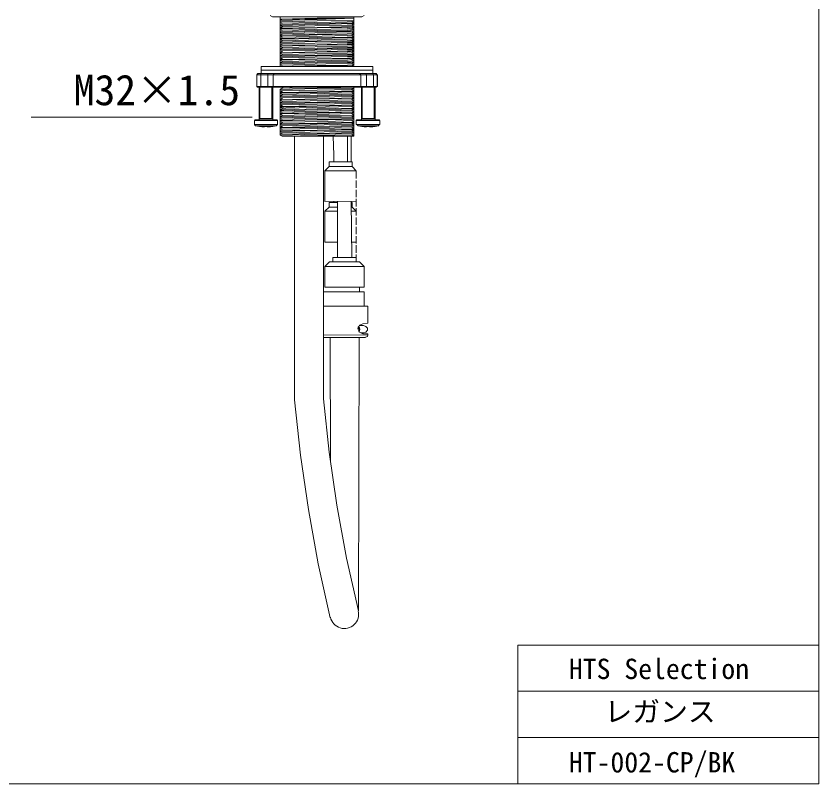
# Model space of a CAD drawing. Units: millimetres, scale not verified. Extents: x -579 to 505, y -296 to 408.
# Drawn here: x 158.8 to 505.5, y -295.7 to 36 of the extents above; entities that cross this region are included whole.
import ezdxf
from ezdxf.enums import TextEntityAlignment as Align

# ---------------------------------------------------------------- set-up
doc = ezdxf.new("R2010")
doc.units = ezdxf.units.MM
doc.header["$LTSCALE"] = 4
doc.linetypes.add('USER6', pattern=[1, 0.8, -0.2])
doc.layers.add('0-0_0', color=7, linetype='Continuous', lineweight=18)
doc.styles.add('ＭＳ ゴシック', font='')
doc.styles.get('ＭＳ ゴシック').set_extended_font_data('MS Gothic')

msp = doc.modelspace()

# ---------------------------------------------------------------- linework, layer by layer
at = {"layer": '0-0_0'}
for p, q in [((505.457, -295.669), (505.457, 108.636)), ((273.445, 34.461), (304.696, 35.058)), ((263.692, -8.932), (263.692, 5.201)), ((264.09, -8.335), (264.09, 5.201)), ((269.265, -8.335), (269.265, 5.201)), ((269.663, -8.932), (269.663, 5.201)), ((273.843, 5.001), (274.241, 5.201)), ((279.218, 5.201), (277.028, 5.001)), ((307.881, -8.932), (307.881, 5.201)), ((308.279, -8.335), (308.279, 5.201)), ((313.455, -8.335), (313.455, 5.201)), ((313.853, -8.932), (313.853, 5.201)), ((273.843, 2.016), (303.701, 2.812)), ((273.843, 0.622), (303.701, 1.219)), ((273.843, -0.97), (303.701, -0.174)), ((273.843, -2.363), (303.701, -1.766)), ((273.843, -5.548), (303.701, -4.752)), ((273.843, -6.942), (303.701, -6.145)), ((165.36, -7.738), (260.706, -7.738)), ((263.692, -8.335), (269.663, -8.335)), ((273.843, -8.534), (303.701, -7.738)), ((307.881, -8.335), (313.853, -8.335)), ((261.701, -10.923), (262.099, -11.321)), ((271.256, -11.321), (271.654, -10.923)), ((273.843, -11.52), (303.701, -10.724)), ((273.843, -12.913), (303.701, -12.316)), ((273.843, -14.506), (303.701, -13.709)), ((305.891, -10.923), (306.289, -11.321)), ((309.075, -11.918), (309.274, -11.918)), ((315.246, -11.321), (315.644, -10.923)), ((274.241, -15.899), (303.701, -15.302)), ((301.91, -15.899), (301.91, -27.046)), ((303.502, -27.046), (303.502, -15.899)), ((304.696, -15.899), (304.099, -15.899)), ((295.938, -44.164), (295.938, -44.563)), ((297.53, -68.25), (297.53, -44.164)), ((303.701, -68.25), (303.502, -43.965)), ((292.156, -48.345), (297.53, -48.345)), ((305.692, -61.681), (303.502, -61.681)), ((307.085, -81.188), (307.085, -83.179)), ((307.284, -99.302), (307.085, -99.302)), ((309.673, -102.885), (291.559, -102.885)), ((294.545, -156.231), (294.346, -102.885)), ((375.491, -235.669), (505.457, -235.669)), ((375.491, -255.669), (505.457, -255.669)), ((505.457, -255.669), (375.491, -255.669)), ((375.491, -275.669), (505.457, -275.669)), ((505.457, -275.669), (375.491, -275.669)), ((505.457, -295.633), (-68.496, -295.633)), ((505.457, -295.669), (375.491, -295.669))]:
    msp.add_line(p, q, dxfattribs=at)
at = {"layer": '0-0_0', "linetype": 'USER6'}
for p, q in [((272.848, 35.656), (272.848, 14.158)), ((304.696, 35.058), (304.696, 31.276)), ((272.848, 34.66), (272.848, 15.352)), ((272.848, 32.272), (272.848, 18.736)), ((272.848, 16.945), (272.848, 31.874)), ((304.696, 28.49), (304.696, 31.475)), ((272.848, 20.129), (272.848, 30.679)), ((304.696, 14.954), (304.696, 26.897)), ((272.848, 4.404), (272.848, -13.709)), ((304.696, 4.802), (304.696, -14.705)), ((305.692, -70.24), (305.692, -30.828))]:
    msp.add_line(p, q, dxfattribs=at)
at = {"layer": '0-0_0'}
for points in [[(268.469, 36.253), (269.464, 35.656), (308.08, 35.656), (309.075, 36.253)], [(273.843, 32.869), (301.711, 33.466), (303.701, 33.665)], [(273.843, 31.475), (301.711, 32.073), (303.701, 32.073)], [(273.843, 29.883), (301.711, 30.48), (303.701, 30.679)], [(273.843, 28.291), (301.711, 29.087), (303.701, 29.087)], [(273.843, 23.911), (272.848, 23.314), (288.772, 23.513), (301.711, 23.911), (304.696, 23.911), (303.701, 24.708)], [(273.843, 26.897), (285.587, 27.096), (301.711, 27.494), (303.701, 27.693)], [(273.843, 25.305), (301.711, 25.902), (303.701, 26.101)], [(273.843, 22.319), (301.91, 22.916), (303.701, 23.115)], [(273.843, 20.926), (301.711, 21.523), (302.706, 21.523), (303.701, 21.523)], [(273.843, 19.333), (301.711, 19.93), (303.701, 20.129)], [(273.843, 17.94), (301.91, 18.537), (303.701, 18.537)], [(264.687, 11.172), (264.687, 12.565), (264.687, 14.158), (312.857, 14.158), (312.857, 12.565), (312.857, 11.172), (313.056, 10.575), (313.056, 5.599), (312.857, 5.201)], [(273.843, 16.347), (301.91, 16.945), (303.701, 17.144)], [(273.843, 14.755), (301.91, 15.551), (303.701, 15.551)], [(303.701, 14.158), (304.696, 14.755), (301.91, 14.556), (288.772, 14.357), (279.218, 14.158)], [(263.293, 10.973), (263.094, 10.973), (262.696, 10.575)], [(262.696, 5.599), (262.696, 10.575), (262.696, 5.599)], [(264.488, 11.172), (264.488, 10.575), (264.488, 5.599), (264.488, 5.201)], [(312.857, 12.565), (264.687, 12.565), (312.857, 12.565)], [(267.474, 5.201), (267.474, 5.599), (267.474, 10.575), (267.474, 11.172)], [(270.26, 5.201), (269.862, 5.599), (269.862, 10.575), (270.26, 11.172)], [(307.085, 5.201), (307.682, 5.599), (307.682, 10.575), (307.085, 11.172)], [(309.872, 5.201), (310.071, 5.599), (310.071, 10.575), (309.872, 11.172)], [(314.649, 10.575), (314.251, 10.973), (314.45, 10.973)], [(262.696, 5.599), (263.094, 5.201), (263.293, 5.201)], [(304.099, 5.201), (288.772, 4.802), (272.848, 4.404), (272.848, 4.205), (273.843, 3.608), (272.848, 3.011), (288.772, 3.21), (304.696, 3.608), (303.701, 4.404)], [(273.644, 5.201), (273.843, 5.001), (272.848, 4.404)], [(273.843, 3.608), (303.701, 4.205), (303.701, 4.404), (304.696, 4.802), (288.772, 4.603), (272.848, 4.205)], [(314.649, 5.599), (314.251, 5.201), (314.45, 5.201)], [(273.843, -3.956), (275.237, -3.757), (303.701, -3.16)], [(271.654, -9.131), (271.455, -8.932), (261.9, -8.932), (261.701, -9.131)], [(273.843, -9.927), (293.151, -9.529), (303.701, -9.131)], [(315.843, -9.131), (315.644, -8.932), (305.891, -8.932), (305.692, -9.131)], [(268.071, -11.918), (268.27, -11.918), (268.469, -11.918), (268.668, -11.918), (269.663, -11.719), (271.256, -11.52), (262.099, -11.52), (263.891, -11.719), (264.289, -11.719), (264.886, -11.918), (265.085, -11.918), (265.284, -11.918)], [(265.085, -11.918), (266.08, -11.918), (266.08, -11.719), (267.275, -11.719), (267.275, -11.918), (268.27, -11.918)], [(313.654, -11.719), (315.445, -11.52), (306.289, -11.52), (308.08, -11.719), (308.478, -11.719), (309.075, -11.918), (309.274, -11.918), (310.071, -11.918), (310.071, -11.719)], [(310.27, -11.719), (311.464, -11.719), (311.464, -11.918), (312.26, -11.918), (312.459, -11.918), (312.658, -11.918), (312.857, -11.918), (313.853, -11.719)], [(294.346, -223.908), (289.17, -200.619), (284.99, -177.131), (281.606, -153.643), (279.019, -129.757), (279.019, -15.899)], [(291.559, -15.899), (291.559, -129.359), (293.947, -152.449), (297.331, -175.34), (301.511, -198.231), (306.687, -220.923), (306.886, -102.885)], [(295.739, -15.899), (295.938, -24.06), (295.938, -27.046)], [(303.9, -29.036), (303.9, -27.046), (293.947, -27.046), (293.947, -29.036)], [(305.692, -43.965), (292.156, -44.164), (292.156, -30.828), (305.692, -30.828), (303.9, -29.036), (293.947, -29.036), (292.156, -30.828)], [(297.53, -44.563), (293.947, -44.563), (293.947, -46.553)], [(303.9, -46.553), (303.9, -44.563), (303.502, -44.563)], [(297.53, -61.681), (292.156, -61.681), (292.156, -48.345), (293.947, -46.553), (297.53, -46.553)], [(303.502, -48.345), (305.692, -48.345), (303.9, -46.553), (303.502, -46.553)], [(305.692, -68.25), (295.54, -68.25), (295.54, -70.24)], [(309.075, -72.231), (309.075, -81.188), (292.156, -81.188), (292.156, -72.231)], [(291.559, -83.179), (309.075, -83.179), (309.075, -89.349)], [(291.559, -101.89), (310.668, -101.69), (310.668, -101.292), (308.478, -101.292), (307.085, -100.496), (306.289, -99.103), (307.085, -97.51), (308.478, -96.913), (310.668, -96.714), (310.668, -89.349), (291.559, -89.349)], [(306.289, -98.506), (307.085, -99.302), (306.687, -100.098)], [(306.488, -98.108), (307.085, -98.705), (307.284, -99.302), (306.886, -100.496)], [(307.682, -100.894), (308.876, -100.894), (309.872, -100.496), (310.469, -99.7), (310.469, -98.904), (309.872, -98.108), (308.876, -97.709), (306.886, -97.709)], [(309.673, -102.686), (310.469, -102.487), (310.668, -101.69)], [(375.491, -295.669), (375.491, -275.669), (375.491, -255.669), (375.491, -235.669)]]:
    msp.add_lwpolyline(points, dxfattribs=at)
for points in [[(288.772, 34.461), (304.696, 35.058), (288.772, 35.058), (272.848, 34.66), (273.445, 34.461), (272.848, 34.063)], [(304.696, 33.068), (303.701, 33.665), (304.696, 34.063), (288.772, 33.864), (272.848, 33.466), (273.843, 32.869), (272.848, 32.272), (288.772, 32.67)], [(303.701, 32.073), (304.696, 32.67), (288.772, 32.272), (272.848, 31.874), (273.843, 31.475), (272.848, 30.679), (288.772, 31.077), (304.696, 31.475)], [(303.701, 30.679), (304.696, 31.276), (301.711, 31.077), (288.772, 30.878), (272.848, 30.48), (273.843, 29.883), (272.848, 29.286), (288.772, 29.684), (301.711, 29.883), (304.696, 30.082)], [(303.701, 29.087), (304.696, 29.684), (301.711, 29.485), (288.772, 29.286), (272.848, 28.888), (273.843, 28.291), (272.848, 27.693), (288.772, 28.092), (301.711, 28.291), (304.696, 28.49)], [(285.388, 26.499), (272.848, 26.3), (273.843, 26.897), (272.848, 27.494), (285.388, 27.693), (288.772, 27.892), (301.711, 28.092), (304.696, 28.291), (303.701, 27.693), (304.696, 26.897), (301.711, 26.897), (288.772, 26.698)], [(303.701, 26.101), (304.696, 26.698), (301.711, 26.499), (288.772, 26.3), (272.848, 25.902), (273.843, 25.305), (272.848, 24.708), (288.772, 25.106), (301.711, 25.305), (304.696, 25.504)], [(273.843, 23.911), (301.91, 24.509), (303.701, 24.509), (304.696, 25.106), (301.711, 25.106), (288.772, 24.907), (272.848, 24.509)], [(303.701, 23.115), (304.696, 23.712), (301.711, 23.513), (288.772, 23.314), (272.848, 22.916), (273.843, 22.319), (272.848, 21.722), (288.772, 22.12), (301.91, 22.319), (304.696, 22.518)], [(303.701, 21.523), (304.696, 22.12), (303.701, 22.12), (301.91, 22.12), (288.772, 21.722), (272.848, 21.523), (273.843, 20.926), (272.848, 20.129), (288.772, 20.528), (301.91, 20.926), (303.701, 20.926), (304.696, 20.926)], [(304.696, 20.727), (301.91, 20.528), (288.772, 20.328), (272.848, 19.93), (273.843, 19.333), (272.848, 18.736), (288.772, 19.134), (301.91, 19.333), (304.696, 19.532), (303.701, 20.129)], [(304.696, 19.134), (301.91, 19.134), (288.772, 18.736), (272.848, 18.338), (273.843, 17.94), (272.848, 17.144), (288.772, 17.542), (301.91, 17.741), (304.696, 17.94), (303.701, 18.537)], [(304.696, 17.741), (301.91, 17.542), (288.772, 17.343), (272.848, 16.945), (273.843, 16.347), (272.848, 15.75), (288.772, 16.148), (301.91, 16.347), (304.696, 16.546), (303.701, 17.144)], [(304.696, 16.148), (301.91, 15.949), (288.772, 15.75), (272.848, 15.352), (273.843, 14.755), (272.848, 14.158), (288.772, 14.556), (301.91, 14.755), (304.696, 14.954), (303.701, 15.551)], [(262.696, 5.599), (314.848, 5.599), (314.848, 10.575), (262.696, 10.575), (263.094, 11.172), (265.085, 11.172), (312.459, 11.172), (314.251, 11.172), (314.649, 10.575), (314.649, 5.599), (314.251, 5.201), (263.094, 5.201)], [(303.701, 2.812), (304.696, 3.409), (288.772, 3.011), (272.848, 2.613), (273.843, 2.016), (272.848, 1.419), (288.772, 1.817), (304.696, 2.215)], [(303.701, 1.219), (304.696, 1.817), (288.772, 1.419), (272.848, 1.219), (273.843, 0.622), (272.848, -0.174), (288.772, 0.224), (304.696, 0.622)], [(303.701, -0.174), (304.696, 0.423), (288.772, 0.025), (272.848, -0.373), (273.843, -0.97), (272.848, -1.567), (288.772, -1.169), (304.696, -0.771)], [(303.701, -1.766), (304.696, -1.169), (288.772, -1.567), (272.848, -1.965), (273.843, -2.363), (272.848, -3.16), (288.772, -2.762), (304.696, -2.363)], [(304.696, -2.563), (288.772, -2.961), (274.44, -3.359), (272.848, -3.359), (273.843, -3.956), (272.848, -4.553), (274.44, -4.553), (288.772, -4.155), (304.696, -3.757), (303.701, -3.16)], [(303.701, -4.752), (304.696, -4.155), (288.772, -4.553), (272.848, -4.951), (273.843, -5.548), (272.848, -6.145), (288.772, -5.747), (304.696, -5.349)], [(303.701, -6.145), (304.696, -5.548), (288.772, -5.946), (272.848, -6.344), (273.843, -6.942), (272.848, -7.539), (288.772, -7.141), (304.696, -6.942)], [(261.701, -9.131), (271.654, -9.131), (271.654, -10.923), (261.701, -10.923)], [(303.701, -7.738), (304.696, -7.141), (288.772, -7.539), (272.848, -7.937), (273.843, -8.534), (272.848, -9.131), (288.772, -8.733), (304.696, -8.335)], [(288.772, -10.326), (272.848, -10.525), (273.843, -9.927), (272.848, -9.33), (288.772, -8.932), (293.549, -8.932), (304.696, -8.733), (303.701, -9.131), (304.696, -9.927), (293.549, -10.126)], [(303.701, -10.724), (304.696, -10.126), (288.772, -10.525), (272.848, -10.923), (273.843, -11.52), (272.848, -12.117), (288.772, -11.719), (304.696, -11.321)], [(315.843, -9.131), (315.843, -10.923), (305.692, -10.923), (305.692, -9.131)], [(303.701, -12.316), (304.696, -11.719), (288.772, -12.117), (272.848, -12.316), (273.843, -12.913), (272.848, -13.51), (288.772, -13.311), (304.696, -12.913)], [(303.701, -13.709), (304.696, -13.112), (288.772, -13.51), (272.848, -13.908), (273.843, -14.506), (272.848, -15.103), (288.772, -14.705), (304.696, -14.307)], [(272.848, -15.501), (288.772, -15.103), (304.696, -14.705), (303.701, -15.302), (304.696, -15.899), (273.644, -15.899)], [(309.075, -72.231), (307.085, -70.24), (294.147, -70.24), (292.156, -72.231)]]:
    msp.add_lwpolyline(points, close=True, dxfattribs=at)
at = {"layer": '0-0_0', "linetype": 'USER6'}
for points in [[(304.696, 35.656), (304.696, 35.058), (304.696, 14.755), (304.696, 29.684)], [(272.848, 3.011), (272.848, -15.501), (272.848, 4.205)], [(304.696, 5.201), (304.696, -15.899), (304.696, 3.608)]]:
    msp.add_lwpolyline(points, dxfattribs=at)
at = {"layer": '0-0_0'}
msp.add_arc((300.542, -222.429), 6.133, 192.05303, 14.21503, dxfattribs=at)

# ---------------------------------------------------------------- texts
at = {"layer": '0-0_0', "style": 'ＭＳ ゴシック'}
for s, height, p in [('M32×1.5', 13.2, (183.666, -6.513)), ('HTS Selection', 8.798, (397.482, -253.02)), ('レガンス', 8.798, (412.845, -271.455)), ('HT-002-CP/BK', 8.798, (397.482, -293.348))]:
    msp.add_text(s, height=height, dxfattribs=at).set_placement(p, align=Align.BOTTOM_LEFT)

doc.saveas('drawing.dxf')
